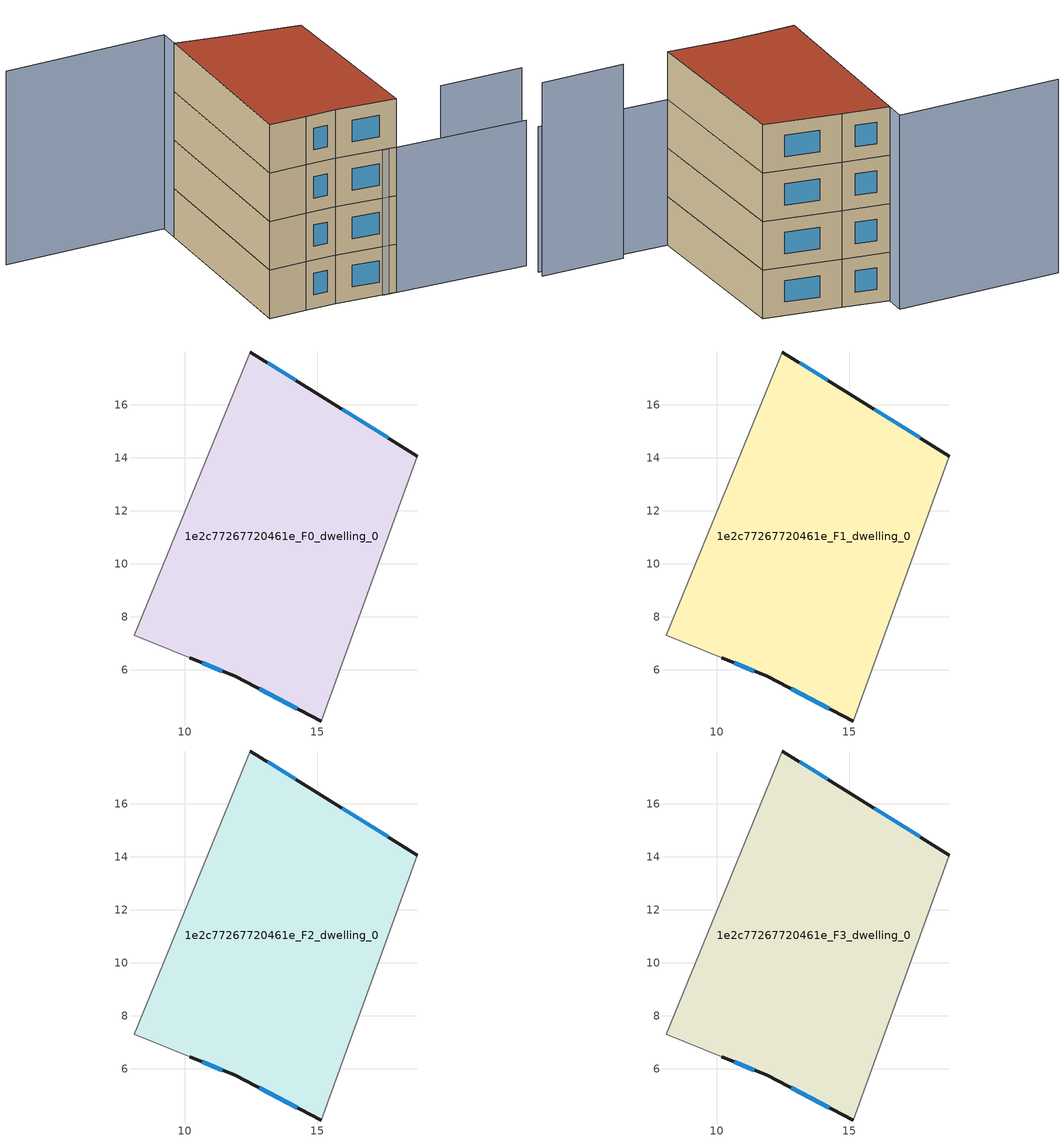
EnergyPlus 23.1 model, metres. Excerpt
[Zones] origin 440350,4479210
1e2c77267720461e_F0_dwelling_0
 floor ground (EU_floor_Construction): 18.76,14.07 15.15,4.07 11.9,5.75 10.19,6.47 8.1,7.3 12.48,17.99 14.85,16.52 z0
 wall outside (EU_wall_Construction): 18.76,14.07 14.85,16.52 12.48,17.99 / 10.19,6.47 11.9,5.75 15.15,4.07 z0:3
 wall adiabatic (EU_wall_Construction): 12.48,17.99 8.1,7.3 10.19,6.47 / 15.15,4.07 18.76,14.07 z0:3
 window (EU_Window_Construction): 14.19,16.93 13.14,17.58 / 17.67,14.75 15.94,15.84 / 12.8,5.29 14.24,4.54 / 10.67,6.27 11.42,5.95 z0.83:2.17
1e2c77267720461e_F1_dwelling_0
 floor to 1e2c77267720461e_F0_dwelling_0 (EU_floor_Construction): 18.76,14.07 15.15,4.07 11.9,5.75 10.19,6.47 8.1,7.3 12.48,17.99 14.85,16.52 z3
 wall outside (EU_wall_Construction): 18.76,14.07 14.85,16.52 12.48,17.99 / 10.19,6.47 11.9,5.75 15.15,4.07 z3:6
 wall adiabatic (EU_wall_Construction): 12.48,17.99 8.1,7.3 10.19,6.47 / 15.15,4.07 18.76,14.07 z3:6
 window (EU_Window_Construction): 14.19,16.93 13.14,17.58 / 17.67,14.75 15.94,15.84 / 12.8,5.29 14.24,4.54 / 10.67,6.27 11.42,5.95 z3.83:5.17
1e2c77267720461e_F2_dwelling_0
 floor to 1e2c77267720461e_F1_dwelling_0 (EU_floor_Construction): 18.76,14.07 15.15,4.07 11.9,5.75 10.19,6.47 8.1,7.3 12.48,17.99 14.85,16.52 z6
 wall outside (EU_wall_Construction): 18.76,14.07 14.85,16.52 12.48,17.99 / 10.19,6.47 11.9,5.75 15.15,4.07 z6:9
 wall adiabatic (EU_wall_Construction): 12.48,17.99 8.1,7.3 10.19,6.47 / 15.15,4.07 18.76,14.07 z6:9
 window (EU_Window_Construction): 14.19,16.93 13.14,17.58 / 17.67,14.75 15.94,15.84 / 12.8,5.29 14.24,4.54 / 10.67,6.27 11.42,5.95 z6.83:8.17
1e2c77267720461e_F3_dwelling_0
 floor to 1e2c77267720461e_F2_dwelling_0 (EU_floor_Construction): 18.76,14.07 15.15,4.07 11.9,5.75 10.19,6.47 8.1,7.3 12.48,17.99 14.85,16.52 z9
 wall outside (EU_wall_Construction): 18.76,14.07 14.85,16.52 12.48,17.99 / 10.19,6.47 11.9,5.75 15.15,4.07 z9:12
 wall adiabatic (EU_wall_Construction): 12.48,17.99 8.1,7.3 10.19,6.47 / 15.15,4.07 18.76,14.07 z9:12
 window (EU_Window_Construction): 14.19,16.93 13.14,17.58 / 17.67,14.75 15.94,15.84 / 12.8,5.29 14.24,4.54 / 10.67,6.27 11.42,5.95 z9.83:11.17
 roof outside (EU_roof_Construction): 15.15,4.07 18.76,14.07 14.85,16.52 12.48,17.99 8.1,7.3 10.19,6.47 11.9,5.75 z12
shading: 17.98,3.24 22.64,1.29 / 3.77,22.86 12.93,19.11 / 12.93,19.11 8.15,7.41 z0:12; 22.4,0.76 14.37,4.41 / 14.37,4.41 18.76,14.07 z0:9
[Building]
EU S2 Campaign: North Axis=0; Terrain=City; Solar Distribution=FullExterior
[Site:Location]
Madrid: Latitude=40.5; Longitude=-3.5; Time Zone=1; Elevation=609
[SizingPeriod:WeatherFileDays]
AnnualSizingPeriod: Begin Month=1; Begin Day of Month=1; End Month=12; End Day of Month=31; Day of Week for Start Day=Monday; Use Weather File Daylight Saving Period=No; Use Weather File Rain and Snow Indicators=No
[MATERIAL]
EU_InternalMass_Material: Roughness=MediumRough; Thickness=0.1; Conductivity=1; Density=1800; Specific Heat=900; Thermal Absorptance=0.9; Solar Absorptance=0.7; Visible Absorptance=0.7
[MATERIAL:NOMASS] Roughness=MediumRough; Thermal Absorptance=0.9; Solar Absorptance=0.7; Visible Absorptance=0.7
Name | Thermal Resistance
EU_wall_NoMass | 1.51519
EU_roof_NoMass | 0.59223
EU_floor_NoMass | 0.527916
[WINDOWMATERIAL:SIMPLEGLAZINGSYSTEM]
EU_Window_SimpleGlazing: UFactor=2.69137; Solar Heat Gain Coefficient=0.75; Visible Transmittance=0.75
[CONSTRUCTION]
EU_wall_Construction: EU_wall_NoMass
EU_roof_Construction: EU_roof_NoMass
EU_floor_Construction: EU_floor_NoMass
EU_Window_Construction: EU_Window_SimpleGlazing
EU_InternalMass_Construction: EU_InternalMass_Material
[ZONE] Type=1; Multiplier=1; Ceiling Height=autocalculate; Volume=247.657; Floor Area=autocalculate; Part of Total Floor Area=Yes
1e2c77267720461e_F0_dwelling_0; 1e2c77267720461e_F1_dwelling_0; 1e2c77267720461e_F2_dwelling_0; 1e2c77267720461e_F3_dwelling_0
[INTERNALMASS] Construction=EU_InternalMass_Construction; Surface Area=82.5524
Name | Zone or ZoneList
1e2c77267720461e_F0_dwelling_0_EU_InternalMass | 1e2c77267720461e_F0_dwelling_0
1e2c77267720461e_F1_dwelling_0_EU_InternalMass | 1e2c77267720461e_F1_dwelling_0
1e2c77267720461e_F2_dwelling_0_EU_InternalMass | 1e2c77267720461e_F2_dwelling_0
1e2c77267720461e_F3_dwelling_0_EU_InternalMass | 1e2c77267720461e_F3_dwelling_0
[OTHEREQUIPMENT] Fuel Type=Electricity; Design Level Calculation Method=Watts/Area; Power per Zone Floor Area=1; Fraction Latent=0; Fraction Radiant=0; Fraction Lost=0; Carbon Dioxide Generation Rate=0; EndUse Subcategory=EU_Step8_InternalGains
Name | Zone or ZoneList or Space or SpaceList | Schedule
EU_Step8_InternalGain_1e2c77267720461e_F0_dwelling_0_f000 | 1e2c77267720461e_F0_dwelling_0 | EU_Step8_GainSchedule_1e2c77267720461e_F0_dwelling_0_f000
EU_Step8_InternalGain_1e2c77267720461e_F1_dwelling_0_f000 | 1e2c77267720461e_F1_dwelling_0 | EU_Step8_GainSchedule_1e2c77267720461e_F1_dwelling_0_f000
EU_Step8_InternalGain_1e2c77267720461e_F2_dwelling_0_f000 | 1e2c77267720461e_F2_dwelling_0 | EU_Step8_GainSchedule_1e2c77267720461e_F2_dwelling_0_f000
EU_Step8_InternalGain_1e2c77267720461e_F3_dwelling_0_f000 | 1e2c77267720461e_F3_dwelling_0 | EU_Step8_GainSchedule_1e2c77267720461e_F3_dwelling_0_f000
[ZONEVENTILATION:DESIGNFLOWRATE] Schedule=EU_AlwaysOn; Design Flow Rate Calculation Method=AirChanges/Hour; Air Changes per Hour=0.428562; Ventilation Type=Natural; Fan Pressure Rise=0; Fan Total Efficiency=1; Constant Term Coefficient=1; Temperature Term Coefficient=0; Velocity Term Coefficient=0; Velocity Squared Term Coefficient=0; Minimum Indoor Temperature=-100; Maximum Indoor Temperature=100; Delta Temperature=-100; Minimum Outdoor Temperature=-100; Maximum Outdoor Temperature=100; Maximum Wind Speed=40
Name | Zone or ZoneList or Space or SpaceList
EU_ConstantAir_1e2c77267720461e_F0_dwelling_0 | 1e2c77267720461e_F0_dwelling_0
EU_ConstantAir_1e2c77267720461e_F1_dwelling_0 | 1e2c77267720461e_F1_dwelling_0
EU_ConstantAir_1e2c77267720461e_F2_dwelling_0 | 1e2c77267720461e_F2_dwelling_0
EU_ConstantAir_1e2c77267720461e_F3_dwelling_0 | 1e2c77267720461e_F3_dwelling_0
[HVACTEMPLATE:THERMOSTAT] Constant Heating Setpoint=20; Constant Cooling Setpoint=50
EU_HeatOnly_1e2c77267720461e_F0_dwelling_0; EU_HeatOnly_1e2c77267720461e_F1_dwelling_0; EU_HeatOnly_1e2c77267720461e_F2_dwelling_0; EU_HeatOnly_1e2c77267720461e_F3_dwelling_0
[HVACTEMPLATE:ZONE:IDEALLOADSAIRSYSTEM] System Availability Schedule=EU_AlwaysOn; Maximum Heating Supply Air Temperature=50; Minimum Cooling Supply Air Temperature=13; Maximum Heating Supply Air Humidity Ratio=0.0156; Minimum Cooling Supply Air Humidity Ratio=0.0077; Heating Limit=NoLimit; Cooling Limit=NoLimit; Heating Availability Schedule=EU_AlwaysOn; Cooling Availability Schedule=EU_CoolingOff; Dehumidification Control Type=ConstantSensibleHeatRatio; Cooling Sensible Heat Ratio=0.7; Dehumidification Setpoint=60; Humidification Control Type=None; Humidification Setpoint=30; Outdoor Air Method=None; Outdoor Air Flow Rate per Person=0.00944; Outdoor Air Flow Rate per Zone Floor Area=0; Outdoor Air Flow Rate per Zone=0; Demand Controlled Ventilation Type=None; Outdoor Air Economizer Type=NoEconomizer; Heat Recovery Type=None; Sensible Heat Recovery Effectiveness=0.7; Latent Heat Recovery Effectiveness=0.65
Name | Template Thermostat
1e2c77267720461e_F0_dwelling_0 | EU_HeatOnly_1e2c77267720461e_F0_dwelling_0
1e2c77267720461e_F1_dwelling_0 | EU_HeatOnly_1e2c77267720461e_F1_dwelling_0
1e2c77267720461e_F2_dwelling_0 | EU_HeatOnly_1e2c77267720461e_F2_dwelling_0
1e2c77267720461e_F3_dwelling_0 | EU_HeatOnly_1e2c77267720461e_F3_dwelling_0
[SIZING:ZONE] Zone Cooling Design Supply Air Temperature Input Method=SupplyAirTemperature; Zone Cooling Design Supply Air Temperature=13; Zone Heating Design Supply Air Temperature Input Method=SupplyAirTemperature; Zone Heating Design Supply Air Temperature=50; Zone Cooling Design Supply Air Humidity Ratio=0.008; Zone Heating Design Supply Air Humidity Ratio=0.008; Cooling Design Air Flow Method=DesignDay; Cooling Design Air Flow Rate=0; Cooling Minimum Air Flow per Zone Floor Area=0.000762; Cooling Minimum Air Flow=0; Cooling Minimum Air Flow Fraction=0.2; Heating Design Air Flow Method=DesignDay; Heating Design Air Flow Rate=0; Heating Maximum Air Flow per Zone Floor Area=0.002032; Heating Maximum Air Flow=0.141576; Heating Maximum Air Flow Fraction=0.3; Account for Dedicated Outdoor Air System=No; Dedicated Outdoor Air System Control Strategy=NeutralSupplyAir; Dedicated Outdoor Air Low Setpoint Temperature for Design=autosize; Dedicated Outdoor Air High Setpoint Temperature for Design=autosize; Zone Load Sizing Method=Sensible Load Only No Latent Load; Zone Latent Cooling Design Supply Air Humidity Ratio Input Method=HumidityRatioDifference; Zone Cooling Design Supply Air Humidity Ratio Difference=0.005; Zone Latent Heating Design Supply Air Humidity Ratio Input Method=HumidityRatioDifference; Zone Humidification Design Supply Air Humidity Ratio Difference=0.005
1e2c77267720461e_F0_dwelling_0; 1e2c77267720461e_F1_dwelling_0; 1e2c77267720461e_F2_dwelling_0; 1e2c77267720461e_F3_dwelling_0
[SCHEDULE:CONSTANT]
Name | Hourly Value
EU_AlwaysOn | 1
EU_CoolingOff | 0
[SCHEDULE:FILE] Column Number=1; Rows to Skip at Top=0; Number of Hours of Data=8760; Column Separator=Comma; Interpolate to Timestep=No; Minutes per Item=60; Adjust Schedule for Daylight Savings=Yes
Name | File
EU_Step8_GainSchedule_1e2c77267720461e_F0_dwelling_0_f000 | ../../schedules/1e2c77267720461e/1e2c77267720461e_F0_dwelling_0_f000_gain.csv
EU_Step8_GainSchedule_1e2c77267720461e_F1_dwelling_0_f000 | ../../schedules/1e2c77267720461e/1e2c77267720461e_F1_dwelling_0_f000_gain.csv
EU_Step8_GainSchedule_1e2c77267720461e_F2_dwelling_0_f000 | ../../schedules/1e2c77267720461e/1e2c77267720461e_F2_dwelling_0_f000_gain.csv
EU_Step8_GainSchedule_1e2c77267720461e_F3_dwelling_0_f000 | ../../schedules/1e2c77267720461e/1e2c77267720461e_F3_dwelling_0_f000_gain.csv
